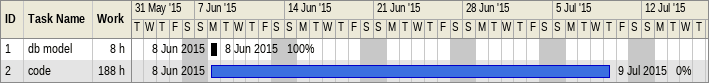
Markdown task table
| ID | Task | Start | Finish | % complete | Work (h) |
|---|---|---|---|---|---|
| 1 | db model | 2015-06-08 | 2015-06-08 | 100 | 8 |
| 2 | code | 2015-06-08 | 2015-07-09 | 0 | 188 |
